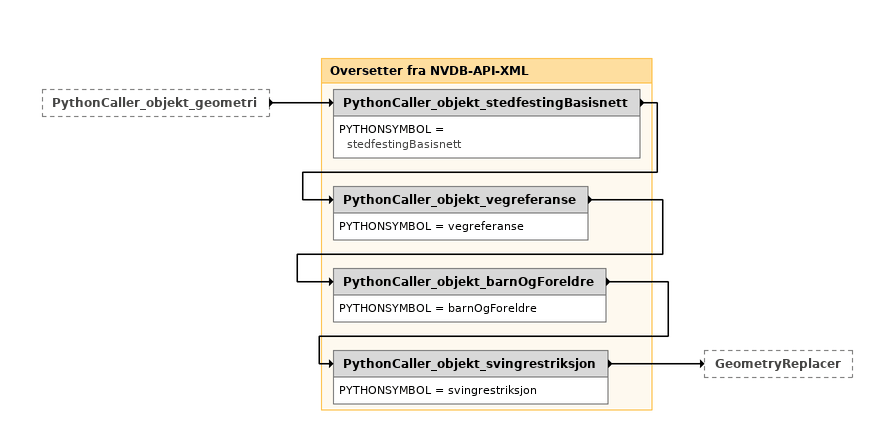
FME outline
PythonCaller_objekt_geometri [outside]
    -> PythonCaller_objekt_stedfestingBasisnett

Bookmark: Oversetter fra NVDB-API-XML
PythonCaller_objekt_stedfestingBasisnett
    PYTHONSYMBOL = stedfestingBasisnett
    -> PythonCaller_objekt_vegreferanse
PythonCaller_objekt_vegreferanse
    PYTHONSYMBOL = vegreferanse
    -> PythonCaller_objekt_barnOgForeldre
PythonCaller_objekt_barnOgForeldre
    PYTHONSYMBOL = barnOgForeldre
    -> PythonCaller_objekt_svingrestriksjon
PythonCaller_objekt_svingrestriksjon
    PYTHONSYMBOL = svingrestriksjon
    -> GeometryReplacer
